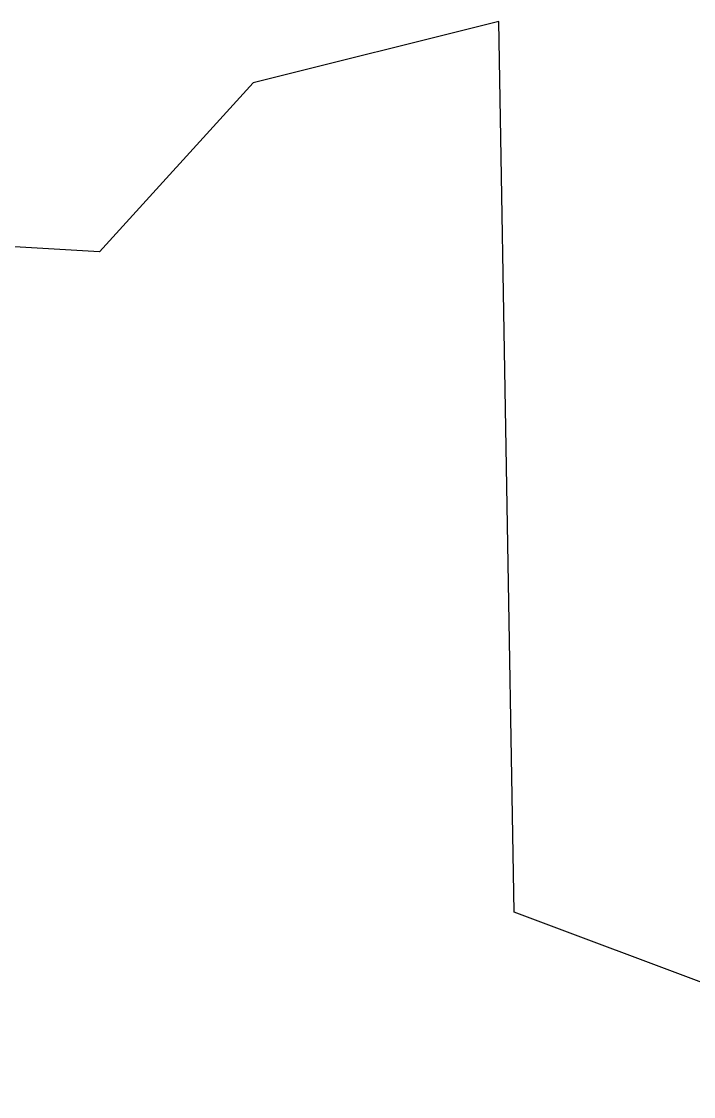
# Model space of a CAD drawing. Header units: metres. Extents: x 266585 to 279238, y 2117616 to 2127268.
# Drawn here: x 268200.5 to 268460.8, y 2117669.2 to 2118085.5 of the extents above; entities that cross this region are included whole.
import ezdxf

# ---------------------------------------------------------------- set-up
doc = ezdxf.new("R2010")
doc.units = ezdxf.units.M
doc.layers.add('village', color=3, linetype='Continuous')

msp = doc.modelspace()

# ---------------------------------------------------------------- linework, layer by layer
at = {"layer": 'village', "color": 3}
for p, q in [((268385.35, 2118085.49), (268290.2, 2118061.71)), ((268391.3, 2117740.56), (268385.35, 2118085.49)), ((268290.2, 2118061.71), (268230.73, 2117996.29)), ((268230.73, 2117996.29), (268129.63, 2118002.23)), ((268581.6, 2117669.2), (268391.3, 2117740.56))]:
    msp.add_line(p, q, dxfattribs=at)

doc.saveas('drawing.dxf')
